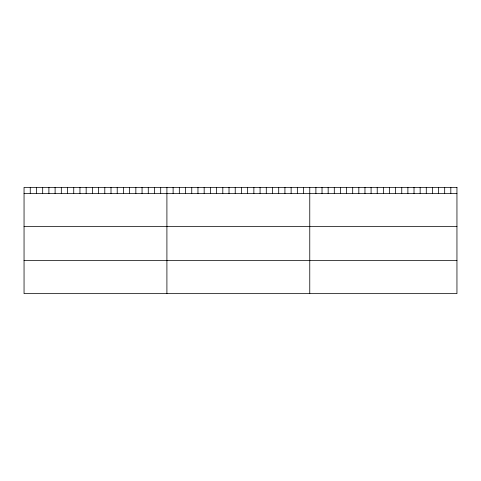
<?xml version="1.0" encoding="UTF-8"?>
<svg xmlns="http://www.w3.org/2000/svg" width="481" height="481" viewBox="0 0 481 481"><rect width="100%" height="100%" fill="white"/><g stroke="black" fill="none" stroke-linecap="round" stroke-linejoin="round"><path stroke-width="0.72" d="M24.05 193.602L456.95 193.602M24.05 226.617L456.95 226.617M24.05 260.63L456.95 260.63M450.817 187.356L450.817 193.602M444.684 187.356L444.684 193.602M438.552 187.356L438.552 193.602M432.419 187.356L432.419 193.602M426.286 187.356L426.286 193.602M420.153 187.356L420.153 193.602M414.021 187.356L414.021 193.602M407.888 187.356L407.888 193.602M401.755 187.356L401.755 193.602M395.622 187.356L395.622 193.602M389.49 187.356L389.49 193.602M383.357 187.356L383.357 193.602M377.224 187.356L377.224 193.602M371.091 187.356L371.091 193.602M364.959 187.356L364.959 193.602M358.826 187.356L358.826 193.602M352.693 187.356L352.693 193.602M346.56 187.356L346.56 193.602M340.428 187.356L340.428 193.602M334.295 187.356L334.295 193.602M328.162 187.356L328.162 193.602M322.029 187.356L322.029 193.602M315.897 187.356L315.897 193.602M309.764 187.356L309.764 293.644M303.553 187.356L303.553 193.602M297.342 187.356L297.342 193.602M291.131 187.356L291.131 193.602M284.92 187.356L284.92 193.602M278.709 187.356L278.709 193.602M272.499 187.356L272.499 193.602M266.288 187.356L266.288 193.602M260.077 187.356L260.077 193.602M253.866 187.356L253.866 193.602M247.655 187.356L247.655 193.602M241.444 187.356L241.444 193.602M235.227 187.356L235.227 193.602M229.016 187.356L229.016 193.602M222.805 187.356L222.805 193.602M216.594 187.356L216.594 193.602M210.383 187.356L210.383 193.602M204.172 187.356L204.172 193.602M197.962 187.356L197.962 193.602M191.751 187.356L191.751 193.602M185.54 187.356L185.54 193.602M179.329 187.356L179.329 193.602M173.118 187.356L173.118 193.602M166.907 187.356L166.907 293.644M160.696 187.356L160.696 193.602M154.485 187.356L154.485 193.602M148.274 187.356L148.274 193.602M142.063 187.356L142.063 193.602M135.852 187.356L135.852 193.602M129.642 187.356L129.642 193.602M123.431 187.356L123.431 193.602M117.22 187.356L117.22 193.602M111.009 187.356L111.009 193.602M104.798 187.356L104.798 193.602M98.587 187.356L98.587 193.602M92.37 187.356L92.37 193.602M86.159 187.356L86.159 193.602M79.948 187.356L79.948 193.602M73.737 187.356L73.737 193.602M67.526 187.356L67.526 193.602M61.315 187.356L61.315 193.602M55.105 187.356L55.105 193.602M48.894 187.356L48.894 193.602M42.683 187.356L42.683 193.602M36.472 187.356L36.472 193.602M30.261 187.356L30.261 193.602M456.95 187.356L24.05 187.356L24.05 293.644L456.95 293.644L456.95 187.356"/></g></svg>
